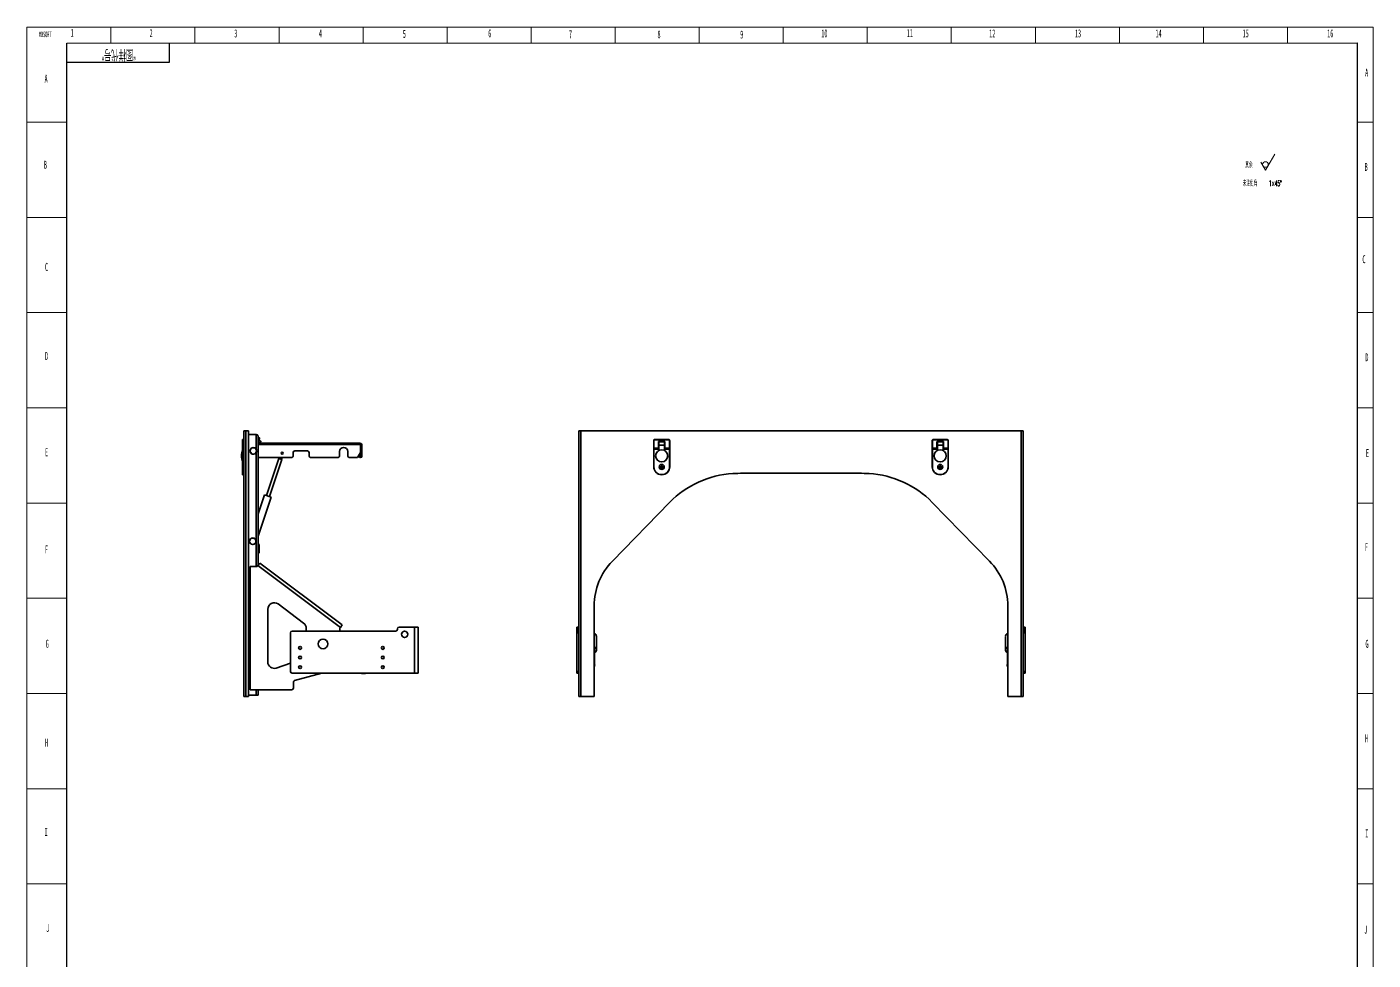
# Model space of a CAD drawing. Header units: millimetres. Extents: x 0 to 841, y 0 to 1189.
# Drawn here: x 0 to 841, y 606 to 1189 of the extents above; entities that cross this region are included whole.
import ezdxf

# ---------------------------------------------------------------- set-up
doc = ezdxf.new("R2010")
doc.units = ezdxf.units.MM
doc.styles.add('SLDTEXTSTYLE0', font='TXT', dxfattribs={"width": 0.469, "bigfont": 'bigfont'})
doc.styles.add('SLDTEXTSTYLE1', font='TXT', dxfattribs={"width": 0.469})

# ---------------------------------------------------------------- blocks, each defined once
blk = doc.blocks.new('SW_SFSYMBOL_0')
at = {"color": 0, "linetype": 'Continuous', "lineweight": 0}
for q in [(-2.94945, 1.49975), (5.8989, 6.4995)]:
    blk.add_line((0, -3.5), q, dxfattribs=at)
blk.add_circle((0, 0), 1.75, dxfattribs=at)

msp = doc.modelspace()

# ---------------------------------------------------------------- linework, layer by layer
at = {"color": 7, "linetype": 'Continuous', "lineweight": 18}
for p, q in [((0, 0), (0, 1189)), ((0, 1189), (841, 1188.89)), ((52.5, 1189.04), (52.5, 1179.01)), ((105, 1188.99), (105, 1179.02)), ((157.5, 1188.99), (157.5, 1179.02)), ((210, 1188.99), (210, 1179.02)), ((262.5, 1188.99), (262.5, 1179.02)), ((315, 1188.99), (315, 1179.02)), ((367.5, 1188.99), (367.5, 1179.02)), ((420, 1188.99), (420, 1179.02)), ((472.5, 1188.99), (472.5, 1179.02)), ((525, 1188.99), (525, 1179.02)), ((577.5, 1188.99), (577.5, 1179.02)), ((630, 1188.99), (630, 1179.02)), ((682.5, 1188.99), (682.5, 1179.02)), ((735, 1188.99), (735, 1179.02)), ((787.5, 1188.99), (787.5, 1179.02)), ((841, 1188.89), (841, 0)), ((25, 1129.55), (0, 1129.55)), ((841, 1129.55), (831, 1129.55)), ((25, 1070.1), (0, 1070.1)), ((841, 1070.1), (831, 1070.1)), ((25, 1010.65), (0, 1010.65)), ((841, 1010.65), (831, 1010.65)), ((25, 951.2), (0, 951.2)), ((841, 951.2), (831, 951.2)), ((25, 891.75), (0, 891.75)), ((841, 891.75), (831, 891.75)), ((25, 832.3), (0, 832.3)), ((841, 832.3), (831, 832.3)), ((25, 772.85), (0, 772.85)), ((841, 772.85), (831, 772.85)), ((25, 713.4), (0, 713.4)), ((841, 713.4), (831, 713.4)), ((25, 653.95), (0, 653.95)), ((841, 653.95), (831, 653.95))]:
    msp.add_line(p, q, dxfattribs=at)
at = {"color": 7, "linetype": 'Continuous', "lineweight": 25}
for p, q in [((25, 1179), (831, 1179.2)), ((25, 10), (25, 1179)), ((89, 1167.02), (89, 1179.02)), ((831, 1179.2), (831, 10)), ((25, 1167.02), (89, 1167.02))]:
    msp.add_line(p, q, dxfattribs=at)
at = {"color": 7, "linetype": 'Continuous', "lineweight": 35}
for p, q in [((135.47, 770.89), (135.47, 936.89)), ((135.47, 936.89), (136.67, 936.89)), ((136.67, 936.89), (136.67, 770.89)), ((136.67, 936.89), (138.47, 936.89)), ((138.47, 936.89), (138.47, 770.89)), ((143.27, 934.49), (138.47, 934.49)), ((143.27, 934.49), (143.27, 925.27)), ((144.06, 934.29), (143.89, 934.3)), ((344.77, 770.89), (344.77, 936.89)), ((344.77, 936.89), (345.97, 936.89)), ((345.97, 936.89), (345.97, 770.89)), ((345.97, 936.89), (621.17, 936.89)), ((621.17, 770.89), (621.17, 936.89)), ((621.17, 936.89), (622.37, 936.89)), ((622.37, 936.89), (622.37, 770.89)), ((134.78, 930.79), (134.78, 925.94)), ((134.78, 925.9), (134.78, 925.47)), ((134.78, 914.39), (134.78, 925.47)), ((134.78, 925.47), (134.87, 925.47)), ((134.85, 925.84), (135, 925.81)), ((135.28, 931.39), (134.87, 931.39)), ((134.87, 930.79), (135.28, 930.79)), ((134.87, 925.94), (134.87, 930.79)), ((135.02, 925.91), (134.87, 925.94)), ((135.08, 925.43), (134.87, 925.47)), ((134.87, 914.39), (134.87, 925.47)), ((134.92, 925.67), (134.9, 925.57)), ((135.08, 925.53), (134.9, 925.57)), ((135.08, 925.63), (134.92, 925.67)), ((135.08, 925.71), (135.08, 925.39)), ((135.08, 925.43), (135.08, 925.15)), ((135.08, 914.39), (135.08, 925.15)), ((135.08, 925.15), (135.28, 925.15)), ((135.18, 925.39), (135.18, 925.71)), ((135.28, 925.39), (135.18, 925.39)), ((135.18, 925.29), (135.28, 925.29)), ((135.28, 931.33), (135.47, 931.33)), ((135.28, 930.79), (135.28, 925.39)), ((135.28, 930.73), (135.28, 930.75)), ((135.28, 925.55), (135.28, 930.73)), ((135.28, 930.73), (135.47, 930.73)), ((135.28, 925.55), (135.47, 925.55)), ((135.28, 925.35), (135.47, 925.35)), ((135.28, 925.29), (135.28, 925.16)), ((135.28, 914.39), (135.28, 925.29)), ((135.28, 914.39), (135.28, 925.15)), ((140.3, 926.14), (139.28, 924.2)), ((142.5, 926.23), (140.3, 926.14)), ((143.67, 924.38), (142.5, 926.23)), ((145.02, 931.26), (144.47, 929.06)), ((144.47, 933.29), (144.47, 852.99)), ((145.31, 932.42), (144.47, 932.63)), ((144.47, 929.09), (208.08, 929.09)), ((144.47, 928.49), (208.08, 928.49)), ((208.48, 928.29), (144.47, 928.29)), ((144.67, 928.39), (144.59, 928.29)), ((144.59, 928.29), (144.67, 928.39)), ((144.85, 930.17), (145.12, 931.23)), ((146.1, 930.31), (145.03, 930.87)), ((145.17, 928.29), (145.27, 928.49)), ((145.58, 929.09), (145.64, 929.2)), ((146.13, 928.29), (145.9, 928.49)), ((208.48, 923.29), (208.48, 928.29)), ((208.68, 927.89), (208.68, 923.45)), ((209.28, 927.89), (209.28, 923.45)), ((391.58, 925.94), (391.58, 930.79)), ((391.58, 925.91), (391.58, 925.94)), ((391.58, 925.39), (391.58, 925.71)), ((391.58, 925.47), (391.58, 914.39)), ((391.68, 925.47), (391.58, 925.47)), ((391.68, 925.94), (391.68, 930.79)), ((394.55, 925.94), (391.68, 925.94)), ((391.68, 925.84), (394.55, 925.84)), ((391.68, 925.81), (391.68, 925.84)), ((391.68, 925.81), (393.36, 925.81)), ((393.36, 925.71), (391.68, 925.71)), ((394.62, 925.57), (391.68, 925.57)), ((391.68, 925.47), (391.68, 914.39)), ((394.82, 925.47), (391.68, 925.47)), ((392.18, 931.39), (400.97, 931.39)), ((392.18, 931.29), (400.97, 931.29)), ((393.46, 925.67), (393.46, 925.57)), ((394.55, 930.01), (394.55, 925.94)), ((394.65, 925.94), (394.65, 930.01)), ((394.66, 929.95), (394.65, 930.01)), ((394.65, 925.94), (394.66, 925.59)), ((394.66, 928.87), (394.71, 928.87)), ((394.66, 928.78), (394.71, 928.77)), ((394.66, 928.64), (394.71, 928.64)), ((394.66, 928.47), (394.71, 928.47)), ((394.66, 928.17), (394.71, 928.17)), ((394.66, 927.95), (394.71, 927.95)), ((394.66, 927.74), (394.71, 927.74)), ((394.66, 927.54), (394.71, 927.54)), ((394.66, 927.29), (394.71, 927.3)), ((394.66, 927.17), (394.71, 927.18)), ((394.66, 927.1), (394.71, 927.1)), ((398.48, 929.96), (394.67, 929.96)), ((394.67, 927.07), (394.71, 927.07)), ((394.71, 925.67), (394.71, 927.99)), ((394.71, 927.99), (394.71, 929.79)), ((394.71, 927.99), (394.82, 927.99)), ((398.4, 930.21), (394.75, 930.21)), ((394.75, 930.11), (398.4, 930.11)), ((394.77, 930.03), (394.75, 930.11)), ((398.38, 930.03), (394.77, 930.03)), ((394.82, 927.99), (394.82, 929.89)), ((398.34, 929.89), (394.82, 929.89)), ((394.82, 925.47), (394.82, 927.99)), ((398.34, 927.99), (394.82, 927.99)), ((398.34, 929.89), (398.34, 927.99)), ((398.34, 927.99), (398.34, 925.47)), ((398.43, 927.99), (398.34, 927.99)), ((401.47, 925.47), (398.34, 925.47)), ((398.4, 930.11), (398.38, 930.03)), ((398.43, 927.99), (398.43, 925.67)), ((398.43, 929.79), (398.43, 927.99)), ((398.47, 928.92), (398.43, 928.92)), ((398.43, 928.87), (398.49, 928.87)), ((398.43, 928.77), (398.49, 928.78)), ((398.43, 928.64), (398.49, 928.64)), ((398.43, 928.47), (398.49, 928.47)), ((398.49, 928.17), (398.43, 928.17)), ((398.48, 928.04), (398.43, 927.99)), ((398.49, 929.95), (398.5, 930.01)), ((398.5, 925.94), (398.49, 925.71)), ((398.5, 930.01), (398.5, 925.94)), ((401.47, 925.57), (398.53, 925.57)), ((398.6, 925.94), (398.6, 930.01)), ((401.47, 925.94), (398.6, 925.94)), ((398.6, 925.84), (401.47, 925.84)), ((399.69, 925.67), (399.69, 925.57)), ((399.79, 925.81), (401.47, 925.81)), ((401.47, 925.71), (399.79, 925.71)), ((401.47, 930.79), (401.47, 925.94)), ((401.47, 925.84), (401.47, 925.81)), ((401.47, 914.39), (401.47, 925.47)), ((401.47, 925.47), (401.58, 925.47)), ((401.58, 925.94), (401.58, 930.79)), ((401.58, 925.91), (401.58, 925.94)), ((401.58, 925.39), (401.58, 925.71)), ((401.58, 914.39), (401.58, 925.47)), ((565.57, 925.94), (565.57, 930.79)), ((565.57, 925.91), (565.57, 925.94)), ((565.57, 925.39), (565.57, 925.71)), ((565.57, 925.47), (565.57, 914.39)), ((565.67, 925.47), (565.57, 925.47)), ((565.67, 925.94), (565.67, 930.79)), ((568.55, 925.94), (565.67, 925.94)), ((565.67, 925.84), (568.55, 925.84)), ((565.67, 925.81), (565.67, 925.84)), ((565.67, 925.81), (567.36, 925.81)), ((567.36, 925.71), (565.67, 925.71)), ((568.61, 925.57), (565.67, 925.57)), ((565.67, 925.47), (565.67, 914.39)), ((568.81, 925.47), (565.67, 925.47)), ((566.17, 931.39), (574.97, 931.39)), ((566.17, 931.29), (574.97, 931.29)), ((567.46, 925.67), (567.46, 925.57)), ((568.55, 930.01), (568.55, 925.94)), ((568.65, 925.94), (568.65, 930.01)), ((568.66, 929.95), (568.65, 930.01)), ((568.65, 925.94), (568.66, 925.59)), ((568.66, 928.87), (568.71, 928.87)), ((568.66, 928.78), (568.71, 928.77)), ((568.66, 928.64), (568.71, 928.64)), ((568.66, 928.47), (568.71, 928.47)), ((568.66, 928.17), (568.71, 928.17)), ((568.66, 927.95), (568.71, 927.95)), ((568.66, 927.74), (568.71, 927.74)), ((568.66, 927.54), (568.71, 927.54)), ((568.66, 927.29), (568.71, 927.3)), ((568.66, 927.17), (568.71, 927.18)), ((568.66, 927.1), (568.71, 927.1)), ((572.48, 929.96), (568.67, 929.96)), ((568.67, 927.07), (568.71, 927.07)), ((568.71, 927.99), (568.71, 929.79)), ((568.71, 925.67), (568.71, 927.99)), ((568.71, 927.99), (568.81, 927.99)), ((572.4, 930.21), (568.75, 930.21)), ((568.75, 930.11), (572.4, 930.11)), ((568.77, 930.03), (568.75, 930.11)), ((572.38, 930.03), (568.77, 930.03)), ((568.81, 927.99), (568.81, 929.89)), ((572.33, 929.89), (568.81, 929.89)), ((568.81, 925.47), (568.81, 927.99)), ((572.33, 927.99), (568.81, 927.99)), ((572.33, 929.89), (572.33, 927.99)), ((572.33, 927.99), (572.33, 925.47)), ((572.43, 927.99), (572.33, 927.99)), ((575.47, 925.47), (572.33, 925.47)), ((572.4, 930.11), (572.38, 930.03)), ((572.43, 929.79), (572.43, 927.99)), ((572.47, 928.92), (572.43, 928.92)), ((572.43, 928.77), (572.49, 928.78)), ((572.43, 928.64), (572.49, 928.64)), ((572.43, 928.47), (572.49, 928.47)), ((572.49, 928.17), (572.43, 928.17)), ((572.48, 928.04), (572.43, 927.99)), ((572.43, 927.99), (572.43, 925.67)), ((572.49, 929.95), (572.5, 930.01)), ((572.5, 925.94), (572.49, 925.71)), ((572.5, 930.01), (572.5, 925.94)), ((575.47, 925.57), (572.53, 925.57)), ((572.6, 925.94), (572.6, 930.01)), ((575.47, 925.94), (572.6, 925.94)), ((572.6, 925.84), (575.47, 925.84)), ((573.69, 925.67), (573.69, 925.57)), ((573.79, 925.81), (575.47, 925.81)), ((575.47, 925.71), (573.79, 925.71)), ((575.47, 930.79), (575.47, 925.94)), ((575.47, 925.84), (575.47, 925.81)), ((575.47, 914.39), (575.47, 925.47)), ((575.47, 925.47), (575.57, 925.47)), ((575.57, 925.94), (575.57, 930.79)), ((575.57, 925.91), (575.57, 925.94)), ((575.57, 925.39), (575.57, 925.71)), ((575.57, 914.39), (575.57, 925.47)), ((139.28, 924.2), (140.45, 922.35)), ((140.45, 922.35), (142.65, 922.44)), ((142.65, 922.44), (143.67, 924.38)), ((165.47, 920.29), (144.47, 920.29)), ((157.32, 919.6), (149.58, 896.47)), ((151.48, 895.83), (159.22, 918.97)), ((159.22, 918.97), (157.32, 919.6)), ((157.76, 920.29), (157.51, 919.54)), ((159.03, 919.03), (159.45, 920.29)), ((166.28, 921.09), (166.28, 923.29)), ((167.28, 924.29), (175.28, 924.29)), ((176.28, 923.29), (176.28, 921.09)), ((194.48, 920.29), (177.08, 920.29)), ((195.28, 921.09), (195.28, 923.89)), ((200.48, 923.89), (200.48, 921.09)), ((206.48, 920.29), (201.28, 920.29)), ((206.48, 920.29), (208.48, 923.29)), ((207.68, 921.09), (207.68, 922.09)), ((207.68, 921.09), (208.48, 921.09)), ((207.68, 920.56), (207.68, 921.09)), ((208.48, 920.29), (207.94, 920.29)), ((208.48, 921.09), (208.48, 923.29)), ((208.48, 921.09), (208.48, 920.29)), ((208.68, 923.45), (209.28, 923.45)), ((208.68, 923.45), (208.68, 921.25)), ((208.68, 921.25), (209.28, 921.25)), ((208.68, 920.45), (208.68, 921.25)), ((209.28, 920.45), (208.68, 920.45)), ((209.28, 921.25), (209.28, 923.45)), ((209.28, 921.25), (209.28, 920.45)), ((134.78, 914.39), (134.87, 914.39)), ((134.78, 909.49), (134.78, 914.39)), ((134.87, 914.39), (135.08, 914.39)), ((134.87, 909.39), (135.08, 909.39)), ((135.28, 909.59), (135.28, 914.39)), ((135.47, 913.55), (135.28, 913.55)), ((135.47, 911.65), (135.28, 911.65)), ((391.68, 914.39), (391.58, 914.39)), ((396.78, 915.09), (396.38, 915.09)), ((396.38, 915.09), (396.38, 914.9)), ((396.38, 913.69), (396.38, 913.49)), ((396.38, 913.49), (396.78, 913.49)), ((396.78, 914.9), (396.78, 915.09)), ((396.78, 913.49), (396.78, 913.69)), ((401.47, 914.39), (401.58, 914.39)), ((513.57, 910.49), (453.57, 910.49)), ((565.67, 914.39), (565.57, 914.39)), ((570.77, 915.09), (570.37, 915.09)), ((570.37, 915.09), (570.37, 914.9)), ((570.37, 913.69), (570.37, 913.49)), ((570.37, 913.49), (570.77, 913.49)), ((570.77, 914.9), (570.77, 915.09)), ((570.77, 913.49), (570.77, 913.69)), ((575.47, 914.39), (575.57, 914.39)), ((148.44, 896.85), (144.47, 884.99)), ((144.47, 871.12), (152.62, 895.45)), ((148.44, 896.85), (152.62, 895.45)), ((401.52, 892.15), (365.76, 855.54)), ((565.63, 892.15), (601.39, 855.54)), ((140.48, 869.8), (140.48, 869.85)), ((140.92, 869.93), (140.9, 869.88)), ((142.46, 866.38), (142.39, 866.39)), ((142.42, 869.37), (142.43, 869.43)), ((140.48, 865.98), (140.48, 865.93)), ((145.08, 865.96), (144.47, 866.06)), ((144.47, 860.52), (145.08, 860.62)), ((145.08, 865.96), (145.08, 860.62)), ((139.47, 852.19), (139.47, 775.19)), ((143.88, 852.19), (139.47, 852.19)), ((144.23, 852.67), (143.88, 852.19)), ((144.23, 852.67), (145.43, 854.27)), ((195.83, 814.07), (144.23, 852.67)), ((197.03, 815.67), (145.43, 854.27)), ((150.48, 825.53), (150.48, 792.53)), ((172.87, 816.76), (156.87, 828.73)), ((354.37, 827.59), (354.37, 770.89)), ((612.77, 770.89), (612.77, 827.59)), ((164.63, 810.79), (164.63, 786.59)), ((230.48, 811.79), (165.63, 811.79)), ((174.48, 811.79), (174.48, 813.56)), ((195.83, 814.07), (195.48, 813.59)), ((195.48, 811.79), (195.48, 813.59)), ((197.03, 815.67), (195.83, 814.07)), ((231.48, 813.29), (231.48, 812.79)), ((242.08, 814.29), (232.48, 814.29)), ((242.08, 814.29), (242.08, 785.59)), ((244.48, 814.29), (242.08, 814.29)), ((244.48, 814.29), (244.48, 785.59)), ((343.57, 814.29), (344.77, 814.29)), ((343.57, 813.29), (343.57, 814.29)), ((344.77, 813.29), (343.57, 813.29)), ((343.57, 813.29), (343.57, 812.79)), ((343.57, 812.79), (344.77, 812.79)), ((343.57, 811.79), (343.57, 812.79)), ((343.57, 811.79), (344.77, 811.79)), ((343.57, 810.79), (343.57, 811.79)), ((344.77, 810.79), (343.57, 810.79)), ((343.57, 810.79), (343.57, 786.59)), ((355.77, 799.88), (355.77, 808.53)), ((611.38, 808.53), (611.38, 799.88)), ((623.57, 814.29), (622.37, 814.29)), ((622.37, 813.29), (623.57, 813.29)), ((623.57, 812.79), (622.37, 812.79)), ((623.57, 811.79), (622.37, 811.79)), ((622.37, 810.79), (623.57, 810.79)), ((623.57, 813.29), (623.57, 814.29)), ((623.57, 813.29), (623.57, 812.79)), ((623.57, 811.79), (623.57, 812.79)), ((623.57, 810.79), (623.57, 811.79)), ((623.57, 810.79), (623.57, 786.59)), ((354.57, 791.65), (354.57, 799.88)), ((612.58, 799.88), (612.58, 791.65)), ((155.8, 788.75), (164.63, 791.86)), ((165.63, 785.59), (242.08, 785.59)), ((167.22, 780.99), (184.32, 785.59)), ((209, 785.59), (209, 785.36)), ((209, 785.36), (209.64, 785.29)), ((209.64, 785.29), (209, 785.29)), ((209.64, 785.29), (210.28, 785.36)), ((210.91, 785.29), (209.64, 785.29)), ((210.28, 785.59), (210.28, 785.36)), ((210.28, 785.36), (210.91, 785.29)), ((210.91, 785.29), (211.55, 785.36)), ((211.55, 785.29), (210.91, 785.29)), ((211.55, 785.59), (211.55, 785.36)), ((242.08, 785.59), (244.48, 785.59)), ((343.57, 786.59), (344.77, 786.59)), ((343.57, 785.59), (343.57, 786.59)), ((344.77, 785.59), (343.57, 785.59)), ((623.57, 786.59), (622.37, 786.59)), ((622.37, 785.59), (623.57, 785.59)), ((623.57, 785.59), (623.57, 786.59)), ((139.47, 775.19), (165.47, 775.19)), ((144.47, 775.19), (144.47, 771.89)), ((166.47, 776.19), (166.47, 780.02)), ((136.67, 770.89), (135.47, 770.89)), ((138.47, 770.89), (136.67, 770.89)), ((138.47, 771.89), (143.27, 771.89)), ((143.27, 771.89), (144.47, 771.89)), ((345.97, 770.89), (344.77, 770.89)), ((354.37, 770.89), (345.97, 770.89)), ((621.17, 770.89), (612.77, 770.89)), ((622.37, 770.89), (621.17, 770.89))]:
    msp.add_line(p, q, dxfattribs=at)
at = {"color": 8, "linetype": 'Continuous', "lineweight": 35}
for p, q in [((134.87, 925.84), (134.87, 925.67)), ((135.18, 925.15), (135.18, 925.29)), ((144.47, 931.39), (145.02, 931.26)), ((144.47, 929.8), (145.55, 929.24)), ((145.16, 928.49), (145.05, 928.29)), ((145.55, 929.24), (145.47, 929.09)), ((391.68, 925.57), (391.68, 925.71)), ((391.68, 925.47), (391.68, 925.57)), ((393.36, 925.57), (393.36, 925.71)), ((393.46, 925.57), (393.46, 925.67)), ((393.57, 925.57), (393.56, 925.77)), ((394.55, 925.84), (394.56, 925.57)), ((394.67, 929.94), (394.66, 929.95)), ((398.45, 925.53), (398.34, 925.47)), ((398.48, 929.94), (398.49, 929.95)), ((398.59, 925.57), (398.6, 925.84)), ((399.59, 925.77), (399.58, 925.57)), ((399.69, 925.67), (399.69, 925.57)), ((399.79, 925.71), (399.79, 925.57)), ((401.47, 925.71), (401.47, 925.57)), ((401.47, 925.47), (401.47, 925.57)), ((565.67, 925.57), (565.67, 925.71)), ((565.67, 925.47), (565.67, 925.57)), ((567.36, 925.57), (567.36, 925.71)), ((567.46, 925.57), (567.46, 925.67)), ((567.57, 925.57), (567.56, 925.77)), ((568.55, 925.84), (568.56, 925.57)), ((568.67, 929.94), (568.66, 929.95)), ((572.45, 925.53), (572.33, 925.47)), ((572.48, 929.94), (572.49, 929.95)), ((572.59, 925.57), (572.6, 925.84)), ((573.59, 925.77), (573.58, 925.57)), ((573.69, 925.67), (573.69, 925.57)), ((573.79, 925.71), (573.79, 925.57)), ((575.47, 925.71), (575.47, 925.57)), ((575.47, 925.47), (575.47, 925.57)), ((143.27, 923.31), (143.27, 852.19)), ((134.87, 909.39), (134.87, 914.39)), ((135.08, 909.39), (135.08, 914.39)), ((135.08, 914.39), (135.28, 914.39)), ((139.28, 868.76), (139.28, 868.87)), ((139.28, 866.91), (139.28, 867.02)), ((143.27, 775.19), (143.27, 771.89))]:
    msp.add_line(p, q, dxfattribs=at)
at = {"color": 7, "linetype": 'Continuous', "lineweight": 35, "flags": 128}
for points in [[(134.87, 925.47), (134.88, 925.49), (134.88, 925.51), (134.89, 925.53), (134.89, 925.54), (134.89, 925.55), (134.89, 925.56), (134.9, 925.57), (134.9, 925.57)], [(142.8, 922.73), (143.06, 922.99), (143.27, 923.31)], [(354.57, 791.65), (354.54, 791.4), (354.46, 791.22)], [(612.69, 791.22), (612.61, 791.4), (612.58, 791.65)]]:
    msp.add_lwpolyline(points, dxfattribs=at)
at = {"color": 7, "linetype": 'Continuous', "lineweight": 35}
for centre, radius in [((159.48, 922.89), 0.6), ((396.58, 921.19), 3.78), ((570.57, 921.19), 3.78), ((141.08, 867.89), 2.05), ((141.08, 867.89), 2), ((235.98, 809.79), 2), ((235.98, 809.79), 1.9), ((170.63, 801.29), 0.9), ((184.98, 803.79), 3), ((222.33, 801.29), 0.9), ((170.63, 795.29), 0.9), ((222.33, 795.29), 0.9), ((170.63, 789.29), 0.9), ((222.33, 789.29), 0.9)]:
    msp.add_circle(centre, radius, dxfattribs=at)
for centre, radius, start, end in [((143.27, 933.29), 1.2, 360, 90), ((144.06, 934.19), 0.1, 359.22191, 89.23884), ((134.87, 925.47), 0.1, 78.00036, 180), ((134.87, 925.47), 0.2, 78, 90.00668), ((141.48, 924.29), 2.05, 130.23441, 174.34275), ((141.48, 924.29), 2, 134.09371, 170.48345), ((141.48, 924.29), 2.05, 70.23441, 114.34275), ((141.48, 924.29), 2, 74.09371, 110.48345), ((141.48, 924.29), 2.05, 28.59212, 54.34275), ((141.48, 924.29), 2, 14.09371, 50.48345), ((145.29, 932.32), 0.1, 345.88858, 75.9055), ((146.06, 930.22), 0.1, 332.55525, 62.57217), ((197.88, 923.89), 2.6, 360, 180), ((208.08, 927.89), 1.2, 360, 90), ((208.08, 927.89), 0.6, 360, 90), ((391.68, 925.47), 0.1, 90, 180.00025), ((394.62, 925.67), 0.1, 270, 359.99912), ((394.82, 929.79), 0.1, 90, 180), ((398.34, 929.79), 0.1, 0, 90), ((401.47, 925.47), 0.1, 0.00175, 90), ((565.67, 925.47), 0.1, 90, 180.00025), ((568.61, 925.67), 0.1, 270, 359.99912), ((568.81, 929.79), 0.1, 90, 180), ((572.33, 929.79), 0.1, 0, 90), ((575.47, 925.47), 0.1, 0.00175, 90), ((143.29, 921.19), 9.31, 156.07938, 203.92062), ((141.48, 924.29), 2.05, 190.23441, 234.34275), ((141.48, 924.29), 2, 194.09371, 230.48345), ((141.48, 924.29), 2.05, 250.23441, 294.34275), ((141.48, 924.29), 2, 254.09371, 290.48345), ((141.48, 924.29), 2, 314.09371, 350.48345), ((165.47, 921.09), 0.8, 270, 360), ((167.28, 923.29), 1, 90, 180), ((175.28, 923.29), 1, 360, 90), ((177.08, 921.09), 0.8, 180, 270), ((194.48, 921.09), 0.8, 270, 360), ((201.28, 921.09), 0.8, 180, 270), ((134.87, 909.49), 0.1, 179.99999, 270), ((135.08, 909.59), 0.2, 270, 360), ((396.58, 914.39), 5, 180, 0), ((396.58, 914.39), 4.9, 180, 0), ((396.58, 914.29), 1.58, 0, 180), ((396.58, 914.29), 1.58, 180, 0), ((396.58, 914.29), 0.64, 108.20076, 251.79924), ((396.58, 914.29), 0.64, 288.20076, 71.79924), ((444.45, 850.23), 60, 93.27069, 135.67404), ((453.57, 690.49), 220, 90, 93.27069), ((513.57, 690.49), 220, 86.72931, 90), ((522.7, 850.23), 60, 44.32596, 86.72931), ((570.57, 914.39), 5, 180, 0), ((570.57, 914.39), 4.9, 180, 0), ((570.57, 914.29), 1.58, 0, 180), ((570.57, 914.29), 1.58, 180, 0), ((570.57, 914.29), 0.64, 108.20076, 251.79924), ((570.57, 914.29), 0.64, 288.20076, 71.79924), ((394.37, 827.59), 40, 135.67404, 180), ((572.77, 827.59), 40, 0, 44.32596), ((154.48, 825.53), 4, 53.20123, 180), ((170.48, 813.56), 4, 360, 53.20123), ((165.63, 810.79), 1, 90, 180), ((230.48, 812.79), 1, 270, 0), ((232.48, 813.29), 1, 90, 180), ((353.57, 809.79), 1.21, 26.48588, 48.71318), ((353.68, 808.48), 2.09, 1.16714, 70.67057), ((613.45, 808.5), 2.08, 109.01396, 179.14833), ((613.58, 809.79), 1.21, 131.28682, 153.5141), ((353.68, 799.83), 2.09, 1.16714, 70.67057), ((353.71, 799.9), 2.07, 294.76801, 359.23659), ((613.45, 799.85), 2.08, 109.01396, 179.14833), ((613.46, 799.92), 2.08, 181.05146, 244.94395), ((154.48, 792.53), 4, 180, 289.38891), ((353.66, 791.65), 0.912, 0.24658, 38.68652), ((353.57, 790.39), 1.21, 311.28682, 48.71318), ((613.58, 790.39), 1.21, 131.28682, 228.71318), ((613.49, 791.65), 0.912, 141.31348, 179.75342), ((165.63, 786.59), 1, 180, 270), ((165.47, 776.19), 1, 270, 360), ((167.47, 780.02), 1, 105.05432, 180)]:
    msp.add_arc(centre, radius, start, end, dxfattribs=at)
at = {"color": 8, "linetype": 'Continuous', "lineweight": 35}
for points, knots in [([(144.06, 934.18), (144.06, 934.19), (144.06, 934.28), (144.06, 934.29), (144.06, 934.29)], [0, 0, 0, 0, 0.079708, 1, 1, 1, 1]), ([(134.87, 925.67), (134.87, 925.67), (134.86, 925.67), (134.84, 925.66), (134.82, 925.64), (134.79, 925.59), (134.79, 925.56), (134.79, 925.54)], [0, 0, 0, 0, 0.066969, 0.13878, 0.308689, 0.657362, 1, 1, 1, 1]), ([(393.43, 925.81), (393.45, 925.81), (393.5, 925.8), (393.55, 925.79), (393.55, 925.78), (393.56, 925.77)], [0, 0, 0, 0, 0.323706, 0.659594, 1, 1, 1, 1]), ([(394.77, 930.03), (394.77, 930.02), (394.77, 930.01), (394.77, 929.96), (394.77, 929.96)], [0, 0, 0, 0, 0.8792, 1, 1, 1, 1]), ([(398.38, 929.96), (398.38, 929.96), (398.38, 930.01), (398.38, 930.02), (398.38, 930.03)], [0, 0, 0, 0, 0.120808, 1, 1, 1, 1]), ([(399.72, 925.81), (399.7, 925.81), (399.65, 925.8), (399.6, 925.79), (399.6, 925.78), (399.59, 925.77)], [0, 0, 0, 0, 0.323745, 0.659761, 1, 1, 1, 1]), ([(567.43, 925.81), (567.45, 925.81), (567.5, 925.8), (567.55, 925.79), (567.55, 925.78), (567.56, 925.77)], [0, 0, 0, 0, 0.323706, 0.659594, 1, 1, 1, 1]), ([(568.77, 930.03), (568.77, 930.02), (568.77, 930.01), (568.77, 929.96), (568.77, 929.96)], [0, 0, 0, 0, 0.8792001, 1, 1, 1, 1]), ([(572.38, 929.96), (572.38, 929.96), (572.38, 930.01), (572.38, 930.02), (572.38, 930.03)], [0, 0, 0, 0, 0.120808, 1, 1, 1, 1]), ([(573.72, 925.81), (573.7, 925.81), (573.65, 925.8), (573.6, 925.79), (573.6, 925.78), (573.59, 925.77)], [0, 0, 0, 0, 0.323745, 0.659761, 1, 1, 1, 1])]:
    msp.add_open_spline(points, degree=3, knots=knots, dxfattribs=at)
at = {"color": 7, "linetype": 'Continuous', "lineweight": 35}
for points, knots in [([(144.16, 934.09), (144.16, 934.1), (144.16, 934.18), (144.16, 934.19), (144.16, 934.19)], [0, 0, 0, 0, 0.073897, 1, 1, 1, 1]), ([(135.08, 925.53), (135.08, 925.53), (135.08, 925.53), (135.08, 925.52), (135.08, 925.5), (135.08, 925.47), (135.08, 925.44), (135.08, 925.43)], [0, 0, 0, 0, 0.126525, 0.248567, 0.498971, 0.747942, 1, 1, 1, 1]), ([(143.27, 925.27), (143.37, 925.09), (143.48, 924.89), (143.48, 924.68), (143.48, 924.67)], [0, 0, 0, 0, 0.94601, 1, 1, 1, 1]), ([(144.47, 928.38), (144.54, 928.4), (144.61, 928.42), (144.66, 928.48), (144.67, 928.49)], [0, 0, 0, 0, 0.8629442, 1, 1, 1, 1]), ([(144.59, 928.29), (144.62, 928.33), (144.66, 928.37), (144.69, 928.41), (144.69, 928.42)], [0, 0, 0, 0, 0.71089, 1, 1, 1, 1]), ([(144.68, 928.29), (144.68, 928.29), (144.7, 928.34), (144.68, 928.42), (144.65, 928.48), (144.64, 928.49)], [0, 0, 0, 0, 0.002327, 0.755447, 1, 1, 1, 1]), ([(391.58, 925.71), (391.58, 925.74), (391.58, 925.78), (391.58, 925.81), (391.58, 925.83)], [0, 0, 0, 0, 0.560022, 1, 1, 1, 1]), ([(393.36, 925.81), (393.38, 925.81), (393.41, 925.81), (393.43, 925.81), (393.43, 925.81)], [0, 0, 0, 0, 0.981822, 1, 1, 1, 1]), ([(393.46, 925.67), (393.46, 925.68), (393.45, 925.68), (393.45, 925.69), (393.43, 925.7), (393.41, 925.71), (393.39, 925.71), (393.38, 925.71), (393.36, 925.71), (393.36, 925.71)], [0, 0, 0, 0, 0.157999, 0.295445, 0.508213, 0.638569, 0.763563, 0.883809, 1, 1, 1, 1]), ([(394.75, 930.21), (394.72, 930.21), (394.67, 930.2), (394.61, 930.16), (394.57, 930.11), (394.55, 930.05), (394.55, 930.03), (394.55, 930.01)], [0, 0, 0, 0, 0.251075, 0.47831, 0.721017, 0.860433, 1, 1, 1, 1]), ([(394.82, 925.47), (394.79, 925.48), (394.75, 925.5), (394.7, 925.53), (394.66, 925.55), (394.64, 925.56), (394.63, 925.57), (394.62, 925.57), (394.62, 925.57), (394.62, 925.57)], [0, 0, 0, 0, 0.299017, 0.524887, 0.696405, 0.795346, 0.871254, 0.935414, 1, 1, 1, 1]), ([(394.65, 930.01), (394.65, 930.02), (394.65, 930.03), (394.66, 930.06), (394.68, 930.08), (394.71, 930.11), (394.74, 930.11), (394.75, 930.11)], [0, 0, 0, 0, 0.144932, 0.276982, 0.501549, 0.753814, 1, 1, 1, 1]), ([(394.82, 925.47), (394.8, 925.49), (394.78, 925.54), (394.76, 925.59), (394.74, 925.63), (394.73, 925.65), (394.72, 925.66), (394.72, 925.67), (394.72, 925.67), (394.71, 925.67)], [0, 0, 0, 0, 0.299018, 0.524889, 0.696407, 0.795349, 0.871257, 0.935416, 1, 1, 1, 1]), ([(398.43, 925.67), (398.43, 925.67), (398.43, 925.67), (398.43, 925.66), (398.42, 925.64), (398.39, 925.57), (398.36, 925.51), (398.34, 925.47)], [0, 0, 0, 0, 0.04798, 0.099428, 0.221159, 0.470965, 1, 1, 1, 1]), ([(398.6, 930.01), (398.6, 930.02), (398.6, 930.05), (398.58, 930.1), (398.54, 930.16), (398.49, 930.19), (398.44, 930.21), (398.41, 930.21), (398.4, 930.21)], [0, 0, 0, 0, 0.130334, 0.260716, 0.5048, 0.743512, 0.871704, 1, 1, 1, 1]), ([(398.4, 930.11), (398.41, 930.11), (398.44, 930.11), (398.47, 930.08), (398.49, 930.06), (398.5, 930.03), (398.5, 930.02), (398.5, 930.01)], [0, 0, 0, 0, 0.246211, 0.498523, 0.722954, 0.855011, 1, 1, 1, 1]), ([(398.45, 925.53), (398.45, 925.53), (398.45, 925.56), (398.44, 925.6), (398.43, 925.64), (398.43, 925.66), (398.43, 925.67), (398.43, 925.67)], [0, 0, 0, 0, 0.060644, 0.570062, 0.795619, 0.900013, 1, 1, 1, 1]), ([(398.53, 925.57), (398.53, 925.57), (398.53, 925.57), (398.53, 925.57), (398.51, 925.56), (398.48, 925.54), (398.45, 925.53), (398.45, 925.53)], [0, 0, 0, 0, 0.094329, 0.195415, 0.434353, 0.850633, 1, 1, 1, 1]), ([(399.79, 925.71), (399.79, 925.71), (399.77, 925.71), (399.76, 925.71), (399.74, 925.71), (399.72, 925.7), (399.7, 925.69), (399.7, 925.68), (399.69, 925.68), (399.69, 925.67)], [0, 0, 0, 0, 0.116175, 0.236417, 0.361416, 0.491788, 0.704534, 0.841984, 1, 1, 1, 1]), ([(399.79, 925.81), (399.77, 925.81), (399.74, 925.81), (399.72, 925.81), (399.72, 925.81)], [0, 0, 0, 0, 0.98301, 1, 1, 1, 1]), ([(401.58, 925.71), (401.58, 925.74), (401.58, 925.78), (401.58, 925.81), (401.58, 925.83)], [0, 0, 0, 0, 0.560022, 1, 1, 1, 1]), ([(565.57, 925.71), (565.57, 925.74), (565.57, 925.78), (565.57, 925.81), (565.57, 925.83)], [0, 0, 0, 0, 0.560022, 1, 1, 1, 1]), ([(567.36, 925.81), (567.38, 925.81), (567.41, 925.81), (567.43, 925.81), (567.43, 925.81)], [0, 0, 0, 0, 0.981822, 1, 1, 1, 1]), ([(567.46, 925.67), (567.46, 925.68), (567.45, 925.68), (567.45, 925.69), (567.43, 925.7), (567.41, 925.71), (567.39, 925.71), (567.38, 925.71), (567.36, 925.71), (567.36, 925.71)], [0, 0, 0, 0, 0.157999, 0.295445, 0.508213, 0.638569, 0.763563, 0.883809, 1, 1, 1, 1]), ([(568.75, 930.21), (568.72, 930.21), (568.67, 930.2), (568.61, 930.16), (568.57, 930.11), (568.55, 930.05), (568.55, 930.03), (568.55, 930.01)], [0, 0, 0, 0, 0.2510754, 0.4783102, 0.7210168, 0.8604328, 1, 1, 1, 1]), ([(568.81, 925.47), (568.79, 925.48), (568.75, 925.5), (568.7, 925.53), (568.66, 925.55), (568.64, 925.56), (568.63, 925.57), (568.62, 925.57), (568.62, 925.57), (568.61, 925.57)], [0, 0, 0, 0, 0.299017, 0.524887, 0.696405, 0.795346, 0.871254, 0.935414, 1, 1, 1, 1]), ([(568.65, 930.01), (568.65, 930.02), (568.65, 930.03), (568.66, 930.06), (568.68, 930.08), (568.71, 930.11), (568.74, 930.11), (568.75, 930.11)], [0, 0, 0, 0, 0.144932, 0.276982, 0.501549, 0.753814, 1, 1, 1, 1]), ([(568.81, 925.47), (568.8, 925.49), (568.78, 925.54), (568.76, 925.59), (568.74, 925.63), (568.73, 925.65), (568.72, 925.66), (568.72, 925.67), (568.72, 925.67), (568.71, 925.67)], [0, 0, 0, 0, 0.299018, 0.524889, 0.696407, 0.795349, 0.871257, 0.935416, 1, 1, 1, 1]), ([(572.43, 925.67), (572.43, 925.67), (572.43, 925.67), (572.43, 925.66), (572.42, 925.64), (572.39, 925.57), (572.36, 925.51), (572.33, 925.47)], [0, 0, 0, 0, 0.04798, 0.099428, 0.221159, 0.470965, 1, 1, 1, 1]), ([(572.6, 930.01), (572.6, 930.02), (572.6, 930.05), (572.58, 930.1), (572.54, 930.16), (572.49, 930.19), (572.44, 930.21), (572.41, 930.21), (572.4, 930.21)], [0, 0, 0, 0, 0.130334, 0.260716, 0.5048, 0.743512, 0.871704, 1, 1, 1, 1]), ([(572.4, 930.11), (572.41, 930.11), (572.44, 930.11), (572.47, 930.08), (572.49, 930.06), (572.5, 930.03), (572.5, 930.02), (572.5, 930.01)], [0, 0, 0, 0, 0.246211, 0.498523, 0.722954, 0.855011, 1, 1, 1, 1]), ([(572.45, 925.53), (572.45, 925.53), (572.45, 925.56), (572.44, 925.6), (572.43, 925.64), (572.43, 925.66), (572.43, 925.67), (572.43, 925.67)], [0, 0, 0, 0, 0.060644, 0.570062, 0.795619, 0.900013, 1, 1, 1, 1]), ([(572.53, 925.57), (572.53, 925.57), (572.53, 925.57), (572.53, 925.57), (572.51, 925.56), (572.48, 925.54), (572.45, 925.53), (572.45, 925.53)], [0, 0, 0, 0, 0.094329, 0.195415, 0.434353, 0.850633, 1, 1, 1, 1]), ([(573.79, 925.71), (573.79, 925.71), (573.77, 925.71), (573.76, 925.71), (573.74, 925.71), (573.72, 925.7), (573.7, 925.69), (573.7, 925.68), (573.69, 925.68), (573.69, 925.67)], [0, 0, 0, 0, 0.116175, 0.236417, 0.361416, 0.491788, 0.704534, 0.841984, 1, 1, 1, 1]), ([(573.79, 925.81), (573.77, 925.81), (573.74, 925.81), (573.72, 925.81), (573.72, 925.81)], [0, 0, 0, 0, 0.98301, 1, 1, 1, 1]), ([(575.57, 925.71), (575.57, 925.74), (575.57, 925.78), (575.57, 925.81), (575.57, 925.83)], [0, 0, 0, 0, 0.560022, 1, 1, 1, 1]), ([(143.51, 924.07), (143.51, 924.05), (143.51, 923.91), (143.43, 923.65), (143.33, 923.42), (143.27, 923.31)], [0, 0, 0, 0, 0.062014, 0.523088, 1, 1, 1, 1]), ([(207.94, 920.29), (207.94, 920.29), (207.93, 920.29), (207.87, 920.29), (207.77, 920.33), (207.69, 920.44), (207.68, 920.52), (207.68, 920.56)], [0, 0, 0, 0, 0.0034712, 0.0724949, 0.5089773, 0.8150424, 1, 1, 1, 1]), ([(209, 785.29), (209, 785.3), (209, 785.31), (209, 785.35), (209, 785.36)], [0, 0, 0, 0, 0.7469333, 1, 1, 1, 1]), ([(211.55, 785.36), (211.55, 785.35), (211.55, 785.31), (211.55, 785.3), (211.55, 785.29)], [0, 0, 0, 0, 0.2530667, 1, 1, 1, 1])]:
    msp.add_open_spline(points, degree=3, knots=knots, dxfattribs=at)
for points in [[(134.87, 931.39), (134.86, 931.39), (134.84, 931.39), (134.8, 931.37), (134.78, 931.33), (134.78, 931.31), (134.78, 931.29)], [(134.78, 931.29), (134.78, 931.29), (134.78, 931.27), (134.78, 931.16), (134.78, 930.99), (134.78, 930.86), (134.78, 930.79)], [(134.87, 930.79), (134.86, 930.79), (134.84, 930.79), (134.8, 930.79), (134.78, 930.79), (134.78, 930.79), (134.78, 930.79)], [(134.78, 925.94), (134.78, 925.94), (134.78, 925.94), (134.8, 925.94), (134.84, 925.94), (134.86, 925.94), (134.87, 925.94)], [(134.78, 925.94), (134.78, 925.93), (134.78, 925.91), (134.8, 925.88), (134.82, 925.85), (134.84, 925.84), (134.85, 925.84)], [(134.87, 925.94), (134.87, 925.93), (134.87, 925.9), (134.86, 925.87), (134.86, 925.85), (134.85, 925.84), (134.85, 925.84)], [(134.87, 925.67), (134.87, 925.66), (134.87, 925.63), (134.87, 925.6), (134.87, 925.58), (134.87, 925.57), (134.87, 925.57)], [(134.87, 931.39), (134.87, 931.39), (134.87, 931.37), (134.87, 931.23), (134.87, 931.03), (134.87, 930.87), (134.87, 930.79)], [(135, 925.81), (135, 925.81), (135, 925.82), (135, 925.84), (135.01, 925.87), (135.01, 925.9), (135.02, 925.91)], [(135, 925.81), (135.01, 925.81), (135.03, 925.8), (135.05, 925.78), (135.07, 925.75), (135.07, 925.72), (135.08, 925.71)], [(135.18, 925.71), (135.17, 925.74), (135.17, 925.78), (135.13, 925.84), (135.08, 925.89), (135.04, 925.9), (135.02, 925.91)], [(135.08, 925.71), (135.08, 925.71), (135.08, 925.71), (135.1, 925.71), (135.14, 925.71), (135.16, 925.71), (135.18, 925.71)], [(135.18, 925.39), (135.16, 925.39), (135.14, 925.39), (135.1, 925.39), (135.08, 925.39), (135.08, 925.39), (135.08, 925.39)], [(135.18, 925.29), (135.16, 925.3), (135.14, 925.3), (135.1, 925.32), (135.08, 925.36), (135.08, 925.38), (135.08, 925.39)], [(135.18, 925.39), (135.18, 925.38), (135.18, 925.36), (135.18, 925.32), (135.18, 925.3), (135.18, 925.3), (135.18, 925.29)], [(135.28, 931.39), (135.28, 931.39), (135.28, 931.37), (135.28, 931.23), (135.28, 931.03), (135.28, 930.87), (135.28, 930.79)], [(135.28, 925.39), (135.28, 925.38), (135.28, 925.36), (135.28, 925.32), (135.28, 925.3), (135.28, 925.3), (135.28, 925.29)], [(145.02, 931.26), (145.06, 931.41), (145.14, 931.71), (145.23, 932.1), (145.3, 932.37), (145.31, 932.4), (145.31, 932.42)], [(145.02, 931.26), (145.03, 931.25), (145.06, 931.25), (145.09, 931.24), (145.11, 931.23), (145.12, 931.23), (145.12, 931.23)], [(145.12, 931.23), (145.15, 931.37), (145.22, 931.65), (145.31, 932), (145.38, 932.25), (145.38, 932.28), (145.39, 932.3)], [(145.55, 929.24), (145.62, 929.38), (145.77, 929.66), (145.95, 930.01), (146.08, 930.26), (146.09, 930.29), (146.1, 930.31)], [(145.55, 929.24), (145.56, 929.24), (145.58, 929.22), (145.61, 929.21), (145.63, 929.2), (145.64, 929.2), (145.64, 929.2)], [(145.64, 929.2), (145.7, 929.32), (145.84, 929.58), (146, 929.9), (146.12, 930.13), (146.14, 930.16), (146.14, 930.17)], [(391.58, 930.79), (391.58, 930.87), (391.6, 931.03), (391.74, 931.23), (391.94, 931.37), (392.1, 931.39), (392.18, 931.39)], [(391.58, 930.79), (391.58, 930.79), (391.58, 930.79), (391.6, 930.79), (391.64, 930.79), (391.66, 930.79), (391.68, 930.79)], [(391.58, 925.94), (391.58, 925.94), (391.58, 925.94), (391.6, 925.94), (391.64, 925.94), (391.66, 925.94), (391.68, 925.94)], [(391.68, 925.84), (391.66, 925.84), (391.64, 925.85), (391.6, 925.87), (391.58, 925.9), (391.58, 925.93), (391.58, 925.94)], [(391.58, 925.91), (391.58, 925.9), (391.58, 925.87), (391.6, 925.84), (391.64, 925.82), (391.66, 925.81), (391.68, 925.81)], [(391.58, 925.71), (391.58, 925.71), (391.58, 925.71), (391.6, 925.71), (391.64, 925.71), (391.66, 925.71), (391.68, 925.71)], [(391.68, 930.79), (391.68, 930.86), (391.7, 930.99), (391.81, 931.16), (391.98, 931.27), (392.11, 931.29), (392.18, 931.29)], [(391.68, 925.84), (391.68, 925.84), (391.68, 925.85), (391.68, 925.88), (391.68, 925.91), (391.68, 925.93), (391.68, 925.94)], [(391.68, 925.71), (391.68, 925.72), (391.68, 925.75), (391.68, 925.78), (391.68, 925.8), (391.68, 925.81), (391.68, 925.81)], [(392.18, 931.39), (392.18, 931.39), (392.18, 931.39), (392.18, 931.37), (392.18, 931.33), (392.18, 931.31), (392.18, 931.29)], [(393.36, 925.81), (393.36, 925.81), (393.36, 925.8), (393.36, 925.78), (393.36, 925.75), (393.36, 925.72), (393.36, 925.71)], [(393.46, 925.67), (393.46, 925.68), (393.46, 925.71), (393.48, 925.74), (393.52, 925.77), (393.54, 925.77), (393.56, 925.77)], [(394.65, 930.01), (394.65, 930.01), (394.64, 930.01), (394.62, 930.01), (394.59, 930.01), (394.56, 930.01), (394.55, 930.01)], [(394.55, 925.94), (394.56, 925.94), (394.59, 925.94), (394.62, 925.94), (394.64, 925.94), (394.65, 925.94), (394.65, 925.94)], [(394.55, 925.84), (394.55, 925.84), (394.55, 925.85), (394.55, 925.88), (394.55, 925.91), (394.55, 925.93), (394.55, 925.94)], [(394.55, 925.84), (394.56, 925.84), (394.59, 925.85), (394.62, 925.87), (394.65, 925.9), (394.65, 925.93), (394.65, 925.94)], [(394.77, 930.03), (394.75, 930.03), (394.73, 930.03), (394.69, 930.01), (394.67, 929.97), (394.67, 929.95), (394.67, 929.93)], [(394.75, 930.11), (394.75, 930.11), (394.75, 930.12), (394.75, 930.14), (394.75, 930.17), (394.75, 930.2), (394.75, 930.21)], [(398.48, 929.93), (398.48, 929.95), (398.48, 929.97), (398.46, 930.01), (398.42, 930.03), (398.4, 930.03), (398.38, 930.03)], [(398.4, 930.21), (398.4, 930.2), (398.4, 930.17), (398.4, 930.14), (398.4, 930.12), (398.4, 930.11), (398.4, 930.11)], [(398.5, 930.01), (398.5, 930.01), (398.51, 930.01), (398.53, 930.01), (398.56, 930.01), (398.59, 930.01), (398.6, 930.01)], [(398.5, 925.94), (398.5, 925.94), (398.51, 925.94), (398.53, 925.94), (398.56, 925.94), (398.59, 925.94), (398.6, 925.94)], [(398.5, 925.94), (398.5, 925.93), (398.5, 925.9), (398.53, 925.87), (398.56, 925.85), (398.59, 925.84), (398.6, 925.84)], [(398.6, 925.94), (398.6, 925.93), (398.6, 925.91), (398.6, 925.88), (398.6, 925.85), (398.6, 925.84), (398.6, 925.84)], [(399.69, 925.67), (399.69, 925.68), (399.69, 925.71), (399.67, 925.74), (399.63, 925.77), (399.61, 925.77), (399.59, 925.77)], [(399.79, 925.71), (399.79, 925.72), (399.79, 925.75), (399.79, 925.78), (399.79, 925.8), (399.79, 925.81), (399.79, 925.81)], [(400.97, 931.39), (401.05, 931.39), (401.21, 931.37), (401.41, 931.23), (401.55, 931.03), (401.57, 930.87), (401.58, 930.79)], [(400.97, 931.39), (400.97, 931.39), (400.97, 931.39), (400.97, 931.37), (400.97, 931.33), (400.97, 931.31), (400.97, 931.29)], [(400.97, 931.29), (401.04, 931.29), (401.17, 931.27), (401.34, 931.16), (401.45, 930.99), (401.47, 930.86), (401.47, 930.79)], [(401.58, 930.79), (401.57, 930.79), (401.57, 930.79), (401.55, 930.79), (401.51, 930.79), (401.49, 930.79), (401.47, 930.79)], [(401.47, 925.94), (401.49, 925.94), (401.51, 925.94), (401.55, 925.94), (401.57, 925.94), (401.57, 925.94), (401.58, 925.94)], [(401.47, 925.94), (401.47, 925.93), (401.47, 925.91), (401.47, 925.88), (401.47, 925.85), (401.47, 925.84), (401.47, 925.84)], [(401.58, 925.94), (401.57, 925.93), (401.57, 925.9), (401.55, 925.87), (401.51, 925.85), (401.49, 925.84), (401.47, 925.84)], [(401.47, 925.81), (401.49, 925.81), (401.51, 925.82), (401.55, 925.84), (401.57, 925.87), (401.57, 925.9), (401.58, 925.91)], [(401.47, 925.81), (401.47, 925.81), (401.47, 925.8), (401.47, 925.78), (401.47, 925.75), (401.47, 925.72), (401.47, 925.71)], [(401.47, 925.71), (401.49, 925.71), (401.51, 925.71), (401.55, 925.71), (401.57, 925.71), (401.57, 925.71), (401.58, 925.71)], [(565.57, 930.79), (565.58, 930.87), (565.6, 931.03), (565.74, 931.23), (565.94, 931.37), (566.1, 931.39), (566.17, 931.39)], [(565.57, 930.79), (565.58, 930.79), (565.58, 930.79), (565.6, 930.79), (565.64, 930.79), (565.66, 930.79), (565.67, 930.79)], [(565.57, 925.94), (565.58, 925.94), (565.58, 925.94), (565.6, 925.94), (565.64, 925.94), (565.66, 925.94), (565.67, 925.94)], [(565.67, 925.84), (565.66, 925.84), (565.64, 925.85), (565.6, 925.87), (565.58, 925.9), (565.58, 925.93), (565.57, 925.94)], [(565.57, 925.91), (565.58, 925.9), (565.58, 925.87), (565.6, 925.84), (565.64, 925.82), (565.66, 925.81), (565.67, 925.81)], [(565.57, 925.71), (565.58, 925.71), (565.58, 925.71), (565.6, 925.71), (565.64, 925.71), (565.66, 925.71), (565.67, 925.71)], [(565.67, 925.84), (565.67, 925.84), (565.67, 925.85), (565.67, 925.88), (565.67, 925.91), (565.67, 925.93), (565.67, 925.94)], [(565.67, 925.71), (565.67, 925.72), (565.67, 925.75), (565.67, 925.78), (565.67, 925.8), (565.67, 925.81), (565.67, 925.81)], [(565.67, 930.79), (565.68, 930.86), (565.7, 930.99), (565.81, 931.16), (565.98, 931.27), (566.11, 931.29), (566.17, 931.29)], [(566.17, 931.39), (566.17, 931.39), (566.17, 931.39), (566.17, 931.37), (566.17, 931.33), (566.17, 931.31), (566.17, 931.29)], [(567.36, 925.81), (567.36, 925.81), (567.36, 925.8), (567.36, 925.78), (567.36, 925.75), (567.36, 925.72), (567.36, 925.71)], [(567.46, 925.67), (567.46, 925.68), (567.46, 925.71), (567.48, 925.74), (567.52, 925.77), (567.54, 925.77), (567.56, 925.77)], [(568.65, 930.01), (568.65, 930.01), (568.64, 930.01), (568.62, 930.01), (568.59, 930.01), (568.56, 930.01), (568.55, 930.01)], [(568.55, 925.94), (568.56, 925.94), (568.59, 925.94), (568.62, 925.94), (568.64, 925.94), (568.65, 925.94), (568.65, 925.94)], [(568.55, 925.84), (568.55, 925.84), (568.55, 925.85), (568.55, 925.88), (568.55, 925.91), (568.55, 925.93), (568.55, 925.94)], [(568.55, 925.84), (568.56, 925.84), (568.59, 925.85), (568.62, 925.87), (568.65, 925.9), (568.65, 925.93), (568.65, 925.94)], [(568.77, 930.03), (568.75, 930.03), (568.73, 930.03), (568.69, 930.01), (568.67, 929.97), (568.67, 929.95), (568.67, 929.93)], [(568.75, 930.11), (568.75, 930.11), (568.75, 930.12), (568.75, 930.14), (568.75, 930.17), (568.75, 930.2), (568.75, 930.21)], [(572.48, 929.93), (572.48, 929.95), (572.48, 929.97), (572.46, 930.01), (572.42, 930.03), (572.4, 930.03), (572.38, 930.03)], [(572.4, 930.21), (572.4, 930.2), (572.4, 930.17), (572.4, 930.14), (572.4, 930.12), (572.4, 930.11), (572.4, 930.11)], [(572.5, 930.01), (572.5, 930.01), (572.51, 930.01), (572.53, 930.01), (572.56, 930.01), (572.59, 930.01), (572.6, 930.01)], [(572.5, 925.94), (572.5, 925.94), (572.51, 925.94), (572.53, 925.94), (572.56, 925.94), (572.59, 925.94), (572.6, 925.94)], [(572.5, 925.94), (572.5, 925.93), (572.5, 925.9), (572.53, 925.87), (572.56, 925.85), (572.59, 925.84), (572.6, 925.84)], [(572.6, 925.94), (572.6, 925.93), (572.6, 925.91), (572.6, 925.88), (572.6, 925.85), (572.6, 925.84), (572.6, 925.84)], [(573.69, 925.67), (573.69, 925.68), (573.69, 925.71), (573.67, 925.74), (573.63, 925.77), (573.61, 925.77), (573.59, 925.77)], [(573.79, 925.71), (573.79, 925.72), (573.79, 925.75), (573.79, 925.78), (573.79, 925.8), (573.79, 925.81), (573.79, 925.81)], [(574.97, 931.39), (574.97, 931.39), (574.97, 931.39), (574.97, 931.37), (574.97, 931.33), (574.97, 931.31), (574.97, 931.29)], [(574.97, 931.39), (575.05, 931.39), (575.21, 931.37), (575.41, 931.23), (575.55, 931.03), (575.57, 930.87), (575.57, 930.79)], [(574.97, 931.29), (575.04, 931.29), (575.17, 931.27), (575.34, 931.16), (575.45, 930.99), (575.47, 930.86), (575.47, 930.79)], [(575.57, 930.79), (575.57, 930.79), (575.57, 930.79), (575.55, 930.79), (575.51, 930.79), (575.49, 930.79), (575.47, 930.79)], [(575.47, 925.94), (575.49, 925.94), (575.51, 925.94), (575.55, 925.94), (575.57, 925.94), (575.57, 925.94), (575.57, 925.94)], [(575.47, 925.94), (575.47, 925.93), (575.47, 925.91), (575.47, 925.88), (575.47, 925.85), (575.47, 925.84), (575.47, 925.84)], [(575.57, 925.94), (575.57, 925.93), (575.57, 925.9), (575.55, 925.87), (575.51, 925.85), (575.49, 925.84), (575.47, 925.84)], [(575.47, 925.81), (575.49, 925.81), (575.51, 925.82), (575.55, 925.84), (575.57, 925.87), (575.57, 925.9), (575.57, 925.91)], [(575.47, 925.81), (575.47, 925.81), (575.47, 925.8), (575.47, 925.78), (575.47, 925.75), (575.47, 925.72), (575.47, 925.71)], [(575.47, 925.71), (575.49, 925.71), (575.51, 925.71), (575.55, 925.71), (575.57, 925.71), (575.57, 925.71), (575.57, 925.71)], [(135.28, 913.59), (135.28, 913.46), (135.28, 913.2), (135.28, 912.82), (135.28, 912.48), (135.28, 912.17), (135.28, 911.92), (135.28, 911.74), (135.28, 911.62), (135.28, 911.6), (135.28, 911.59)]]:
    msp.add_open_spline(points, degree=3, dxfattribs=at)

# ---------------------------------------------------------------- block references
at = {"color": 7, "linetype": 'Continuous', "lineweight": 0}
msp.add_blockref('SW_SFSYMBOL_0', (773.75, 1103.13), dxfattribs=at)

# ---------------------------------------------------------------- texts
at = {"color": 7, "linetype": 'Continuous', "lineweight": 0, "attachment_point": 1}
for s, insert, char_height, style in [('MDSOFT', (7.4, 1186.18), 3.5, 'SLDTEXTSTYLE1'), ('1', (27.34, 1187.87), 5, 'SLDTEXTSTYLE1'), ('2', (76.65, 1187.68), 5, 'SLDTEXTSTYLE1'), ('3', (129.56, 1187.48), 5, 'SLDTEXTSTYLE1'), ('4', (182.39, 1187.49), 5, 'SLDTEXTSTYLE1'), ('5', (234.85, 1187.23), 5, 'SLDTEXTSTYLE1'), ('6', (288.19, 1187.56), 5, 'SLDTEXTSTYLE1'), ('7', (338.64, 1187.03), 5, 'SLDTEXTSTYLE1'), ('8', (393.95, 1186.9), 5, 'SLDTEXTSTYLE1'), ('9', (445.61, 1186.82), 5, 'SLDTEXTSTYLE1'), ('10', (496.31, 1187.54), 5, 'SLDTEXTSTYLE1'), ('11', (549.7, 1187.75), 5, 'SLDTEXTSTYLE1'), ('12', (601.19, 1187.53), 5, 'SLDTEXTSTYLE1'), ('13', (654.76, 1187.53), 5, 'SLDTEXTSTYLE1'), ('14', (705.11, 1187.53), 5, 'SLDTEXTSTYLE1'), ('15', (759.49, 1187.53), 5, 'SLDTEXTSTYLE1'), ('16', (812.33, 1187.53), 5, 'SLDTEXTSTYLE1'), ('A', (836.03, 1163.08), 5, 'SLDTEXTSTYLE1'), ('A', (11.02, 1159.23), 5, 'SLDTEXTSTYLE1'), ('B', (10.57, 1105.53), 5, 'SLDTEXTSTYLE1'), ('其余', (761.12, 1104.47), 3.5, 'SLDTEXTSTYLE0'), ('B', (835.74, 1104.18), 5, 'SLDTEXTSTYLE1'), ('未注倒角    1×45°', (759.54, 1093.07), 3.5, 'SLDTEXTSTYLE0'), ('C', (834.34, 1046.52), 5, 'SLDTEXTSTYLE1'), ('C', (11.29, 1041.68), 5, 'SLDTEXTSTYLE1'), ('D', (11.29, 986.04), 5, 'SLDTEXTSTYLE1'), ('D', (836.17, 985.27), 5, 'SLDTEXTSTYLE1'), ('E', (11.29, 926), 5, 'SLDTEXTSTYLE1'), ('E', (836.47, 925.49), 5, 'SLDTEXTSTYLE1'), ('F', (835.88, 866.84), 5, 'SLDTEXTSTYLE1'), ('F', (11.26, 865.37), 5, 'SLDTEXTSTYLE1'), ('G', (11.71, 806.42), 5, 'SLDTEXTSTYLE1'), ('G', (836.25, 806.36), 5, 'SLDTEXTSTYLE1'), ('H', (11.28, 744.69), 5, 'SLDTEXTSTYLE1'), ('H', (836.03, 747.37), 5, 'SLDTEXTSTYLE1'), ('I', (11.03, 688.9), 5, 'SLDTEXTSTYLE1'), ('I', (836.17, 687.96), 5, 'SLDTEXTSTYLE1'), ('J', (12.04, 628.98), 5, 'SLDTEXTSTYLE1'), ('J', (835.53, 627.89), 5, 'SLDTEXTSTYLE1')]:
    msp.add_mtext(s, dxfattribs=dict(at, insert=insert, char_height=char_height, style=style))
at = {"color": 7, "linetype": 'Continuous', "lineweight": 0, "insert": (57.28, 1168.19), "char_height": 7, "attachment_point": 2, "rotation": 180, "style": 'SLDTEXTSTYLE0'}
msp.add_mtext('“图样代号”', dxfattribs=at)

doc.saveas('drawing.dxf')
